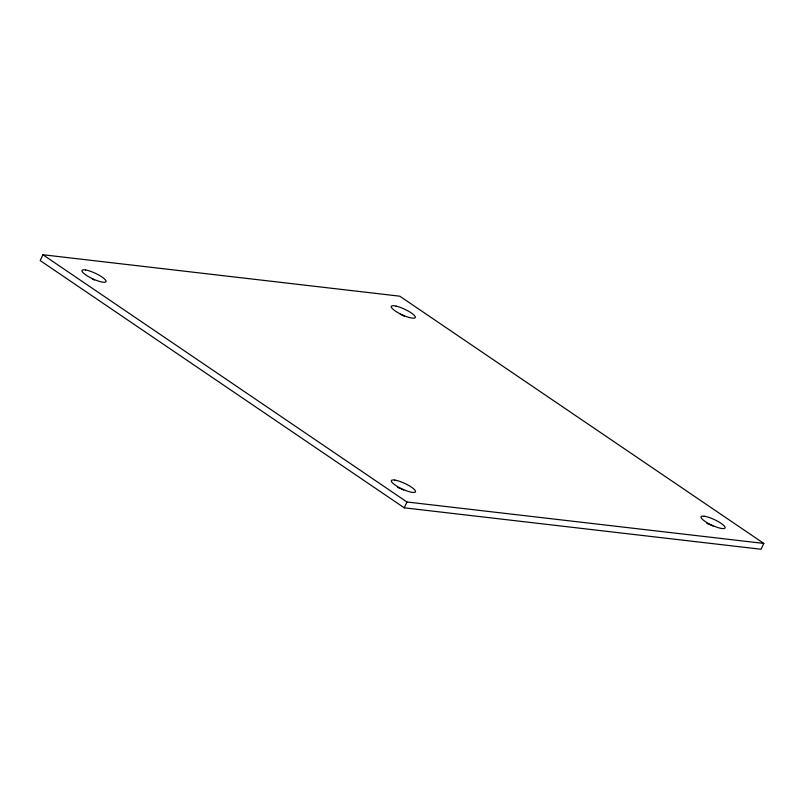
<?xml version="1.0" encoding="UTF-8"?>
<svg xmlns="http://www.w3.org/2000/svg" width="804" height="804" viewBox="0 0 804 804"><rect width="100%" height="100%" fill="white"/><g stroke="black" fill="none" stroke-linecap="round" stroke-linejoin="round"><path stroke-width="1.21" d="M42.924 254.747L40.2 260.576L404.231 507.816L761.076 549.253L763.8 543.424L399.769 296.184L42.924 254.747L406.945 501.987L763.8 543.424M404.231 507.816L406.945 501.987M397.407 487.345A13.286 3.075 25 0 1 403.678 490.058M92.37 279.008A13.246 3.065 25 0 1 94.45 280.013M706.776 523.434A13.246 3.065 25 0 1 713.027 526.087M400.241 314.294A13.246 3.065 25 0 1 404.392 316.273M704.214 516.228L702.394 516.148A13.246 3.065 25 0 0 706.113 522.087A13.246 3.065 25 0 0 721.952 528.529L723.771 528.6A13.246 3.065 25 0 0 720.052 522.67A13.246 3.065 25 0 0 704.214 516.228M394.744 480.058L392.854 479.938A13.286 3.075 25 0 0 396.201 485.757A13.286 3.075 25 0 0 412.13 492.349L414.02 492.46A13.286 3.075 25 0 0 410.673 486.651A13.286 3.075 25 0 0 394.744 480.058M85.505 269.953L83.576 269.802A13.246 3.065 25 0 0 86.641 275.501A13.246 3.065 25 0 0 102.53 282.144L104.45 282.294A13.246 3.065 25 0 0 101.384 276.596A13.246 3.065 25 0 0 85.505 269.953M396.101 306.123L393.839 305.741A13.246 3.065 25 0 0 394.603 310.515A13.246 3.065 25 0 0 410.472 317.801L412.733 318.173A13.246 3.065 25 0 0 411.97 313.409A13.246 3.065 25 0 0 396.101 306.123"/></g></svg>
